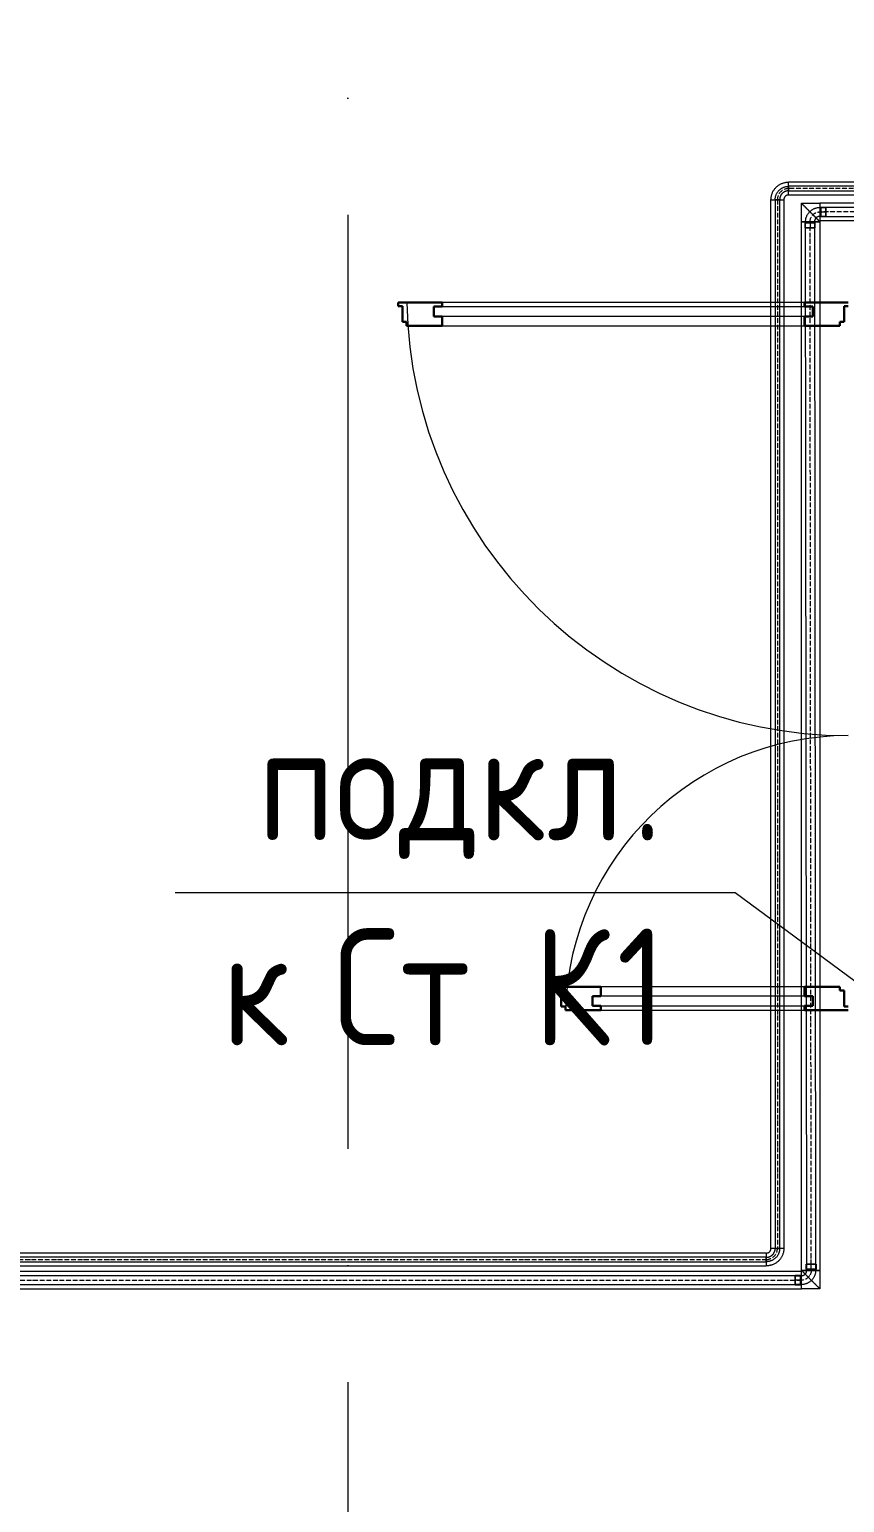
# Model space of a CAD drawing. Header units: millimetres. Extents: x -88595 to 880822, y -1054509 to -148035.
# Drawn here: x 180831 to 182577, y -245760 to -242604 of the extents above; entities that cross this region are included whole.
import ezdxf

# ---------------------------------------------------------------- set-up
doc = ezdxf.new("R2010")
doc.units = ezdxf.units.MM
for name, pattern in [('$0$ADSK_Осевая', [14, 10, -2, 0, -2]), ('$1$ADSK_Осевая', [14, 10, -2, 0, -2]), ('$2$ADSK_Осевая', [14, 10, -2, 0, -2]), ('ADSK_Линия сетки', [25, 20, -2.5, 0, -2.5])]:
    doc.linetypes.add(name, pattern=pattern)
for name, color, linetype, lineweight in [('Аннотация', 7, 'Continuous', 20), ('Двери', 7, 'Continuous', 9), ('Изоляция', 7, 'Continuous', 18), ('Оборудование', 7, 'Continuous', 18), ('Оси', 7, 'Continuous', 9), ('Трубопровод', 7, 'Continuous', 18), ('Трубопроводы', 7, 'Continuous', 18)]:
    doc.layers.add(name, color=color, linetype=linetype, lineweight=lineweight)
doc.layers.add('Двери открывание', color=7, linetype='Continuous', lineweight=9, true_color=0xc0c0c0)
doc.styles.add('$1$GOST Common', font='GOST_Common.ttf', dxfattribs={"width": 0.9, "height": 250})

# ---------------------------------------------------------------- blocks, each defined once
blk = doc.blocks.new('$0$ADSK_МедьПайка_Отвод-гнутая труба - Отвод _гнутая труба_-V43-В_Координация_1 этаж ОВ3')
at = {"layer": 'Трубопроводы', "color": 190, "true_color": 0x8000ff}
for p, q in [((-23.8, 4.8), (-23.8, -4.8)), ((-23.8, 4.8), (-23.8, -4.8)), ((4.8, 23.8), (-4.8, 23.8)), ((4.8, 23.8), (-4.8, 23.8))]:
    blk.add_line(p, q, dxfattribs=at)
at = {"layer": 'Трубопроводы', "color": 190, "true_color": 0x8000ff, "flags": 128}
for points in [[(-23.8, -4.8), (-22.7, -4.7), (-21.5, -4.7), (-20.4, -4.6), (-19.2, -4.4), (-18.1, -4.2), (-17, -3.9), (-15.9, -3.6), (-14.8, -3.3), (-13.7, -2.9), (-12.7, -2.5), (-11.6, -2), (-10.6, -1.5), (-9.6, -1), (-8.6, -0.4), (-7.7, 0.2), (-6.7, 0.9), (-5.8, 1.6), (-5, 2.3), (-4.1, 3.1), (-3.3, 3.9), (-2.5, 4.7), (-1.8, 5.6), (-1.1, 6.5), (-0.4, 7.4), (0.2, 8.4), (0.8, 9.3), (1.4, 10.3), (1.9, 11.4), (2.4, 12.4), (2.8, 13.5), (3.2, 14.5), (3.6, 15.6), (3.9, 16.7), (4.1, 17.8), (4.3, 18.9), (4.5, 20.1), (4.6, 21.2), (4.7, 22.3), (4.8, 23.5), (4.8, 23.8)], [(-4.8, 23.8), (-4.8, 23), (-4.8, 22.3), (-4.9, 21.5), (-5, 20.8), (-5.1, 20), (-5.3, 19.3), (-5.5, 18.5), (-5.7, 17.8), (-6, 17.1), (-6.3, 16.4), (-6.6, 15.7), (-6.9, 15), (-7.3, 14.3), (-7.7, 13.7), (-8.1, 13), (-8.5, 12.4), (-9, 11.8), (-9.5, 11.2), (-10, 10.7), (-10.5, 10.1), (-11.1, 9.6), (-11.7, 9.1), (-12.3, 8.7), (-12.9, 8.2), (-13.5, 7.8), (-14.2, 7.4), (-14.8, 7), (-15.5, 6.7), (-16.2, 6.3), (-16.9, 6.1), (-17.6, 5.8), (-18.3, 5.6), (-19.1, 5.4), (-19.8, 5.2), (-20.6, 5), (-21.3, 4.9), (-22.1, 4.8), (-22.8, 4.8), (-23.6, 4.8), (-23.8, 4.8)]]:
    blk.add_lwpolyline(points, dxfattribs=at)
blk = doc.blocks.new('$0$ADSK_МедьПайка_Отвод - Отвод медный под пайку двухраструбный-V49-В_Координация_1 этаж ОВ3')
at = {"layer": 'Трубопроводы', "color": 134, "true_color": 0x00a6a6}
for p, q in [((2536.7, 16747.2), (2536.7, 16736.8)), ((2536.7, 16736.8), (2537.6, 16734.2)), ((2537.6, 16747.2), (2537.6, 16736.8)), ((2537.6, 16736.8), (2537.6, 16734.2)), ((2556.7, 16736.8), (2556.7, 16747.2)), ((2556.7, 16734.2), (2557.6, 16736.8)), ((2556.7, 16734.2), (2556.7, 16736.8)), ((2557.6, 16736.8), (2557.6, 16747.2)), ((2570.8, 16723.7), (2568.2, 16722.8)), ((2570.8, 16722.8), (2568.2, 16722.8)), ((2568.2, 16703.7), (2568.2, 16722.8)), ((2568.2, 16703.7), (2568.2, 16722.8)), ((2568.2, 16703.7), (2568.2, 16722.8)), ((2568.2, 16703.7), (2568.2, 16722.8)), ((2581.2, 16723.7), (2570.8, 16723.7)), ((2570.8, 16723.7), (2570.8, 16702.8)), ((2570.8, 16723.7), (2570.8, 16702.8)), ((2581.2, 16722.8), (2570.8, 16722.8)), ((2581.2, 16702.8), (2581.2, 16723.7)), ((2581.2, 16702.8), (2581.2, 16723.7)), ((2581.2, 16722.8), (2581.2, 16703.7)), ((2581.2, 16722.8), (2581.2, 16703.7)), ((2568.2, 16703.7), (2570.8, 16702.8)), ((2568.2, 16703.7), (2570.8, 16703.7)), ((2570.8, 16703.7), (2581.2, 16703.7)), ((2570.8, 16702.8), (2581.2, 16702.8))]:
    blk.add_line(p, q, dxfattribs=at)
at = {"layer": 'Трубопроводы', "color": 134, "true_color": 0x00a6a6, "flags": 128}
for points in [[(2537.6, 16734.2), (2537.7, 16733), (2537.7, 16731.8), (2537.9, 16730.6), (2538, 16729.4), (2538.2, 16728.2), (2538.5, 16727), (2538.8, 16725.8), (2539.2, 16724.6), (2539.6, 16723.5), (2540, 16722.4), (2540.5, 16721.2), (2541.1, 16720.1), (2541.7, 16719.1), (2542.3, 16718), (2543, 16717), (2543.7, 16716), (2544.4, 16715), (2545.2, 16714.1), (2546, 16713.2), (2546.9, 16712.3), (2547.8, 16711.5), (2548.7, 16710.7), (2549.7, 16710), (2550.7, 16709.2), (2551.7, 16708.6), (2552.7, 16707.9), (2553.8, 16707.3), (2554.9, 16706.8), (2556, 16706.3), (2557.1, 16705.8), (2558.2, 16705.4), (2559.4, 16705), (2560.6, 16704.7), (2561.8, 16704.4), (2563, 16704.2), (2564.2, 16704), (2565.4, 16703.8), (2566.6, 16703.8), (2567.8, 16703.7), (2568.2, 16703.7)], [(2568.2, 16722.8), (2567.7, 16722.8), (2567.2, 16722.8), (2566.8, 16722.8), (2566.3, 16722.9), (2565.9, 16723), (2565.4, 16723.1), (2565, 16723.2), (2564.6, 16723.3), (2564.1, 16723.5), (2563.7, 16723.7), (2563.3, 16723.9), (2562.9, 16724.1), (2562.5, 16724.3), (2562.1, 16724.5), (2561.7, 16724.8), (2561.3, 16725), (2560.9, 16725.3), (2560.6, 16725.6), (2560.3, 16725.9), (2559.9, 16726.2), (2559.6, 16726.6), (2559.3, 16726.9), (2559, 16727.3), (2558.8, 16727.7), (2558.5, 16728), (2558.3, 16728.4), (2558, 16728.8), (2557.8, 16729.2), (2557.6, 16729.7), (2557.5, 16730.1), (2557.3, 16730.5), (2557.2, 16730.9), (2557, 16731.4), (2556.9, 16731.8), (2556.9, 16732.3), (2556.8, 16732.7), (2556.7, 16733.2), (2556.7, 16733.7), (2556.7, 16734.1), (2556.7, 16734.2)]]:
    blk.add_lwpolyline(points, dxfattribs=at)
at = {"layer": 'Трубопроводы', "color": 134, "true_color": 0x00a6a6}
for centre, major_axis, start_param, end_param in [((2547.2, 16747.2), (10.4, 0), 0, 3.141593), ((2547.2, 16747.2), (10.4, 0), 3.141593, 6.283185), ((2547.2, 16736.8), (10.4, 0), 0, 3.141593), ((2547.2, 16736.8), (10.4, 0), 3.143284, 6.281494), ((2547.2, 16747.2), (9.53, 0), 0, 3.141593), ((2547.2, 16747.2), (9.53, 0), 3.141593, 6.283185), ((2547.2, 16734.2), (9.53, 0), 0, 3.141593), ((2547.2, 16734.2), (9.53, 0), 0, 3.141593), ((2547.2, 16734.2), (9.53, 0), 3.143284, 6.281494), ((2547.2, 16734.2), (9.53, 0), 3.141593, 6.283185)]:
    blk.add_ellipse(centre, major_axis=major_axis, ratio=0.00494, start_param=start_param, end_param=end_param, dxfattribs=at)
blk = doc.blocks.new('$0$ADSK_Аннотация_Текст_сВыноской - Текст с выноской-3260329-В_Координация_1 этаж ОВ3')
at = {"layer": 'Аннотация'}
blk.add_line((-6, 0), (6, 0), dxfattribs=at)
blk = doc.blocks.new('1 этаж')
at = {"layer": 'Двери', "lineweight": 30}
for p, q in [((217844.8, 685125.6), (217750.8, 685125.6)), ((217750.8, 685125.6), (217750.8, 685117.6)), ((217750.8, 685117.6), (217759.8, 685117.6)), ((217759.8, 685117.6), (217759.8, 685083.6)), ((217826.8, 685116.6), (217844.8, 685116.6)), ((217826.8, 685095.6), (217826.8, 685116.6)), ((217844.8, 685116.6), (217844.8, 685125.6)), ((218714.8, 685125.6), (218620.8, 685125.6)), ((218620.8, 685116.6), (218620.8, 685125.6)), ((218638.8, 685116.6), (218620.8, 685116.6)), ((218638.8, 685095.6), (218638.8, 685116.6)), ((218705.8, 685083.6), (218705.8, 685117.6)), ((218705.8, 685117.6), (218714.8, 685117.6)), ((217844.8, 685095.6), (217826.8, 685095.6)), ((217844.8, 685075.6), (217844.8, 685095.6)), ((218620.8, 685095.6), (218638.8, 685095.6)), ((218620.8, 685075.6), (218620.8, 685095.6)), ((217759.8, 685083.6), (217768.8, 685083.6)), ((217768.8, 685083.6), (217768.8, 685075.6)), ((217768.8, 685075.6), (217844.8, 685075.6)), ((218620.8, 685075.6), (218696.8, 685075.6)), ((218696.8, 685075.6), (218696.8, 685083.6)), ((218696.8, 685083.6), (218705.8, 685083.6)), ((218184.8, 683659.6), (218090.8, 683659.6)), ((218090.8, 683659.6), (218090.8, 683651.6)), ((218090.8, 683651.6), (218099.8, 683651.6)), ((218099.8, 683651.6), (218099.8, 683617.6)), ((218184.8, 683639.6), (218166.8, 683639.6)), ((218166.8, 683639.6), (218166.8, 683618.6)), ((218184.8, 683659.6), (218184.8, 683639.6)), ((218696.8, 683659.6), (218620.8, 683659.6)), ((218620.8, 683659.6), (218620.8, 683639.6)), ((218620.8, 683639.6), (218638.8, 683639.6)), ((218638.8, 683639.6), (218638.8, 683618.6)), ((218696.8, 683651.6), (218696.8, 683659.6)), ((218705.8, 683651.6), (218696.8, 683651.6)), ((218705.8, 683617.6), (218705.8, 683651.6)), ((218099.8, 683617.6), (218108.8, 683617.6)), ((218108.8, 683617.6), (218108.8, 683609.6)), ((218108.8, 683609.6), (218184.8, 683609.6)), ((218166.8, 683618.6), (218184.8, 683618.6)), ((218184.8, 683618.6), (218184.8, 683609.6)), ((218620.8, 683618.6), (218620.8, 683609.6)), ((218638.8, 683618.6), (218620.8, 683618.6)), ((218620.8, 683609.6), (218714.8, 683609.6)), ((218714.8, 683617.6), (218705.8, 683617.6))]:
    blk.add_line(p, q, dxfattribs=at)
at = {"layer": 'Двери'}
for p, q in [((217826.8, 685116.6), (218638.8, 685116.6)), ((217826.8, 685095.6), (217826.8, 685116.6)), ((218620.8, 685125.6), (217844.8, 685125.6)), ((218638.8, 685116.6), (218638.8, 685095.6)), ((218638.8, 685095.6), (217826.8, 685095.6)), ((217844.8, 685075.6), (218620.8, 685075.6)), ((218638.8, 683639.6), (218166.8, 683639.6)), ((218166.8, 683639.6), (218166.8, 683618.6)), ((218620.8, 683659.6), (218184.8, 683659.6)), ((218638.8, 683618.6), (218638.8, 683639.6)), ((218166.8, 683618.6), (218638.8, 683618.6)), ((218184.8, 683609.6), (218620.8, 683609.6))]:
    blk.add_line(p, q, dxfattribs=at)
at = {"layer": 'Двери открывание'}
for centre, radius, start, end in [((218714.8, 685143.6), 946, 181.0903, 270), ((218714.8, 683591.6), 606, 90, 178.2979)]:
    blk.add_arc(centre, radius, start, end, dxfattribs=at)
at = {"layer": 'Оси', "linetype": 'ADSK_Линия сетки', "ltscale": 100}
blk.add_line((217642.7, 697813.2), (217642.7, 631836.5), dxfattribs=at)

msp = doc.modelspace()

# ---------------------------------------------------------------- linework, layer by layer
at = {"layer": 'Аннотация'}
msp.add_line((182343.3, -244453), (183222.1, -245104.3), dxfattribs=at)
at = {"layer": 'Изоляция', "color": 190, "true_color": 0x8000ff}
for p, q in [((183809, -242931.4), (182457.4, -242931.4)), ((182457.4, -242958.9), (182457.4, -242931.4)), ((182419.8, -242969), (182447.4, -242969)), ((182457.4, -242958.9), (183809, -242958.9)), ((182447.4, -245215.2), (182419.8, -245215.2)), ((182409.8, -245225.2), (174978.6, -245225.2)), ((182409.8, -245225.2), (182409.8, -245252.7)), ((174970.4, -245252.7), (182409.8, -245252.7))]:
    msp.add_line(p, q, dxfattribs=at)
at = {"layer": 'Изоляция', "color": 134, "true_color": 0x00a6a6}
for p, q in [((183832.8, -242976.6), (182524.5, -242976.6)), ((182524.5, -242976.6), (182524.5, -243013.7)), ((182524.5, -243013.7), (183832.8, -243013.7)), ((182485, -245264.8), (175051.7, -245264.8)), ((182485, -245301.8), (182485, -245264.8)), ((175044.4, -245301.8), (182485, -245301.8))]:
    msp.add_line(p, q, dxfattribs=at)
at = {"layer": 'Изоляция', "color": 190, "true_color": 0x8000ff, "flags": 128}
for points in [[(182419.8, -242969), (182419.9, -242967.5), (182420, -242966), (182420.1, -242964.5), (182420.3, -242963), (182420.6, -242961.5), (182420.9, -242960), (182421.3, -242958.6), (182421.7, -242957.2), (182422.2, -242955.7), (182422.8, -242954.3), (182423.4, -242953), (182424.1, -242951.6), (182424.8, -242950.3), (182425.6, -242949), (182426.4, -242947.8), (182427.3, -242946.5), (182428.2, -242945.4), (182429.2, -242944.2), (182430.2, -242943.1), (182431.2, -242942), (182432.3, -242941), (182433.5, -242940), (182434.6, -242939.1), (182435.9, -242938.2), (182437.1, -242937.4), (182438.4, -242936.6), (182439.7, -242935.8), (182441, -242935.2), (182442.4, -242934.5), (182443.8, -242934), (182445.2, -242933.4), (182446.6, -242933), (182448.1, -242932.6), (182449.5, -242932.2), (182451, -242932), (182452.5, -242931.7), (182454, -242931.6), (182455.5, -242931.5), (182457, -242931.4), (182457.4, -242931.4)], [(182457.4, -242958.9), (182457, -242958.9), (182456.6, -242959), (182456.2, -242959), (182455.8, -242959.1), (182455.4, -242959.1), (182455, -242959.2), (182454.6, -242959.3), (182454.2, -242959.4), (182453.9, -242959.6), (182453.5, -242959.7), (182453.1, -242959.9), (182452.8, -242960.1), (182452.4, -242960.3), (182452.1, -242960.5), (182451.7, -242960.7), (182451.4, -242960.9), (182451.1, -242961.2), (182450.8, -242961.4), (182450.5, -242961.7), (182450.2, -242962), (182449.9, -242962.3), (182449.7, -242962.6), (182449.4, -242962.9), (182449.2, -242963.2), (182448.9, -242963.5), (182448.7, -242963.9), (182448.5, -242964.2), (182448.4, -242964.6), (182448.2, -242965), (182448, -242965.3), (182447.9, -242965.7), (182447.8, -242966.1), (182447.7, -242966.5), (182447.6, -242966.9), (182447.5, -242967.3), (182447.4, -242967.7), (182447.4, -242968.1), (182447.4, -242968.5), (182447.4, -242968.9), (182447.4, -242969)], [(182447.4, -245215.2), (182447.3, -245216.7), (182447.2, -245218.2), (182447.1, -245219.7), (182446.9, -245221.1), (182446.6, -245222.6), (182446.3, -245224.1), (182445.9, -245225.5), (182445.4, -245227), (182444.9, -245228.4), (182444.4, -245229.8), (182443.8, -245231.2), (182443.1, -245232.5), (182442.4, -245233.8), (182441.6, -245235.1), (182440.8, -245236.4), (182439.9, -245237.6), (182439, -245238.8), (182438, -245239.9), (182437, -245241), (182436, -245242.1), (182434.9, -245243.1), (182433.7, -245244.1), (182432.5, -245245), (182431.3, -245245.9), (182430.1, -245246.8), (182428.8, -245247.6), (182427.5, -245248.3), (182426.2, -245249), (182424.8, -245249.6), (182423.4, -245250.2), (182422, -245250.7), (182420.6, -245251.1), (182419.1, -245251.5), (182417.7, -245251.9), (182416.2, -245252.2), (182414.7, -245252.4), (182413.2, -245252.6), (182411.7, -245252.7), (182410.2, -245252.7), (182409.8, -245252.7)], [(182409.8, -245225.2), (182410.2, -245225.2), (182410.6, -245225.2), (182411, -245225.1), (182411.4, -245225.1), (182411.8, -245225), (182412.2, -245224.9), (182412.6, -245224.8), (182412.9, -245224.7), (182413.3, -245224.6), (182413.7, -245224.4), (182414.1, -245224.2), (182414.4, -245224.1), (182414.8, -245223.9), (182415.1, -245223.7), (182415.5, -245223.4), (182415.8, -245223.2), (182416.1, -245223), (182416.4, -245222.7), (182416.7, -245222.4), (182417, -245222.2), (182417.3, -245221.9), (182417.5, -245221.6), (182417.8, -245221.2), (182418, -245220.9), (182418.2, -245220.6), (182418.5, -245220.2), (182418.6, -245219.9), (182418.8, -245219.5), (182419, -245219.2), (182419.1, -245218.8), (182419.3, -245218.4), (182419.4, -245218), (182419.5, -245217.7), (182419.6, -245217.3), (182419.7, -245216.9), (182419.7, -245216.5), (182419.8, -245216.1), (182419.8, -245215.7), (182419.8, -245215.3), (182419.8, -245215.2)]]:
    msp.add_lwpolyline(points, dxfattribs=at)
at = {"layer": 'Изоляция', "color": 134, "true_color": 0x00a6a6}
for points in [[(182524.5, -243016.1), (182485, -243016.1), (182485, -242976.6), (182524.5, -242976.6)], [(182485, -243016.2), (182524.5, -243016.2), (182524.5, -245262.3), (182485, -245262.3)], [(182494, -243029.2), (182513, -243029.2), (182515.5, -245249.3), (182496.4, -245249.3)], [(182485, -245262.4), (182524.5, -245262.4), (182524.5, -245301.8), (182485, -245301.8)]]:
    msp.add_lwpolyline(points, close=True, dxfattribs=at)
at = {"layer": 'Изоляция', "color": 134, "true_color": 0x00a6a6, "extrusion": (0, 0, -1)}
for centre, major_axis, ratio, start_param, end_param in [((182503.5, -243016.2), (18.5, 0), 0.004846, 3.141593, 4.712389), ((182503.5, -243016.2), (18.5, 0), 0.00494, 3.141593, 4.712389), ((182503.5, -243016.2), (18.5, 0), 0.004846, 1.570796, 3.141593), ((182503.5, -243016.2), (18.5, 0), 0.00494, 1.570796, 3.141593), ((182503.5, -243016.2), (18.5, 0), 0.004846, 4.712389, 6.283185), ((182503.5, -243016.2), (18.5, 0), 0.00494, 4.712389, 6.283185), ((182503.5, -243016.2), (18.5, 0), 0.004846, 0, 1.570796), ((182503.5, -243016.2), (18.5, 0), 0.00494, 0, 1.570796), ((182506, -245262.3), (-18.5, 0), 0.004846, 0, 1.570796), ((182506, -245262.3), (-18.5, 0), 0.00494, 0, 1.570796), ((182506, -245262.3), (-18.5, 0), 0.004846, 4.712389, 6.283185), ((182506, -245262.3), (-18.5, 0), 0.00494, 4.712389, 6.283185), ((182506, -245262.3), (-18.5, 0), 0.004846, 1.570796, 3.141593), ((182506, -245262.3), (-18.5, 0), 0.00494, 1.570796, 3.141593), ((182506, -245262.3), (-18.5, 0), 0.004846, 3.141593, 4.712389), ((182506, -245262.3), (-18.5, 0), 0.00494, 3.141593, 4.712389)]:
    msp.add_ellipse(centre, major_axis=major_axis, ratio=ratio, start_param=start_param, end_param=end_param, dxfattribs=at)
at = {"layer": 'Изоляция', "color": 134, "true_color": 0x00a6a6}
for points, knots in [([(182485, -242976.6), (182485, -242976.6), (182485.3, -242976.9), (182486.3, -242978), (182487.4, -242979), (182488.5, -242980.2), (182489.5, -242981.2), (182490.6, -242982.3), (182492.2, -242983.8), (182493.9, -242985.5), (182495.3, -242986.9), (182496.8, -242988.4), (182499.4, -242991), (182501.9, -242993.4), (182503.5, -242995.1)], [0, 0, 0, 0, 0.166667, 0.25, 0.333333, 0.416667, 0.458333, 0.5, 0.583333, 0.666667, 0.708333, 0.75, 0.833333, 1, 1, 1, 1]), ([(182503.5, -242995.3), (182501.9, -242993.6), (182499.4, -242991.2), (182496.4, -242988.1), (182494.6, -242986.3), (182493.2, -242985), (182491.9, -242983.6), (182490.6, -242982.4), (182489.5, -242981.3), (182488.5, -242980.3), (182487.4, -242979.1), (182486.3, -242978), (182485.3, -242977), (182485, -242976.7), (182485, -242976.6)], [0, 0, 0, 0, 0.166667, 0.25, 0.333333, 0.375, 0.416667, 0.5, 0.541667, 0.583333, 0.666667, 0.75, 0.833333, 1, 1, 1, 1]), ([(182503.5, -242995.1), (182505.1, -242996.7), (182507.5, -242999.1), (182510.6, -243002.2), (182512.4, -243004), (182513.8, -243005.4), (182515.1, -243006.7), (182516.3, -243007.9), (182517.4, -243009), (182518.4, -243010.1), (182519.6, -243011.2), (182520.6, -243012.3), (182521.7, -243013.4), (182522, -243013.7), (182522, -243013.7)], [0, 0, 0, 0, 0.166667, 0.25, 0.333333, 0.375, 0.416667, 0.5, 0.541667, 0.583333, 0.666667, 0.75, 0.833333, 1, 1, 1, 1]), ([(182522, -243013.7), (182522, -243013.7), (182521.7, -243013.4), (182520.6, -243012.4), (182519.6, -243011.3), (182518.4, -243010.2), (182517.4, -243009.2), (182516.3, -243008.1), (182514.8, -243006.6), (182513.1, -243004.9), (182511.7, -243003.5), (182510.2, -243002), (182507.5, -242999.3), (182505.1, -242996.9), (182503.5, -242995.3)], [0, 0, 0, 0, 0.166667, 0.25, 0.333333, 0.416667, 0.458333, 0.5, 0.583333, 0.666667, 0.708333, 0.75, 0.833333, 1, 1, 1, 1]), ([(182506, -245283.4), (182504.3, -245281.7), (182501.9, -245279.4), (182498.8, -245276.3), (182497, -245274.5), (182495.7, -245273.1), (182494.3, -245271.8), (182493.1, -245270.5), (182492, -245269.4), (182491, -245268.4), (182489.9, -245267.3), (182488.8, -245266.2), (182487.7, -245265.1), (182487.4, -245264.8), (182487.4, -245264.8)], [0, 0, 0, 0, 0.166667, 0.25, 0.333333, 0.375, 0.416667, 0.5, 0.541667, 0.583333, 0.666667, 0.75, 0.833333, 1, 1, 1, 1]), ([(182487.4, -245264.8), (182487.4, -245264.8), (182487.7, -245265.1), (182488.8, -245266.1), (182489.9, -245267.2), (182491, -245268.3), (182492, -245269.3), (182493.1, -245270.4), (182494.6, -245271.9), (182496.3, -245273.6), (182497.8, -245275), (182499.2, -245276.5), (182501.9, -245279.2), (182504.3, -245281.6), (182506, -245283.2)], [0, 0, 0, 0, 0.166667, 0.25, 0.333333, 0.416667, 0.458333, 0.5, 0.583333, 0.666667, 0.708333, 0.75, 0.833333, 1, 1, 1, 1]), ([(182506, -245283.2), (182507.6, -245284.9), (182510, -245287.2), (182513.1, -245290.3), (182514.9, -245292.2), (182516.3, -245293.5), (182517.6, -245294.8), (182518.8, -245296.1), (182519.9, -245297.2), (182520.9, -245298.2), (182522, -245299.3), (182523.1, -245300.4), (182524.2, -245301.5), (182524.5, -245301.8), (182524.5, -245301.8)], [0, 0, 0, 0, 0.166667, 0.25, 0.333333, 0.375, 0.416667, 0.5, 0.541667, 0.583333, 0.666667, 0.75, 0.833333, 1, 1, 1, 1]), ([(182524.5, -245301.8), (182524.5, -245301.8), (182524.2, -245301.5), (182523.1, -245300.5), (182522, -245299.4), (182520.9, -245298.3), (182519.9, -245297.3), (182518.8, -245296.2), (182517.3, -245294.7), (182515.6, -245293), (182514.2, -245291.6), (182512.7, -245290.1), (182510, -245287.4), (182507.6, -245285), (182506, -245283.4)], [0, 0, 0, 0, 0.166667, 0.25, 0.333333, 0.416667, 0.458333, 0.5, 0.583333, 0.666667, 0.708333, 0.75, 0.833333, 1, 1, 1, 1])]:
    msp.add_open_spline(points, degree=3, knots=knots, dxfattribs=at)
at = {"layer": 'Трубопровод', "color": 190, "true_color": 0x8000ff}
for p, q in [((183809, -242940.4), (182457.4, -242940.4)), ((182457.4, -242949.9), (183809, -242949.9)), ((182409.8, -245234.2), (174970.4, -245234.2)), ((174970.4, -245243.7), (182409.8, -245243.7))]:
    msp.add_line(p, q, dxfattribs=at)
at = {"layer": 'Трубопровод', "color": 190, "linetype": '$0$ADSK_Осевая', "true_color": 0x8000ff}
for p, q in [((183809, -242945.2), (182457.4, -242945.2)), ((183809, -242945.2), (182457.4, -242945.2)), ((174970.4, -245239), (182409.8, -245239)), ((174970.4, -245239), (182409.8, -245239))]:
    msp.add_line(p, q, dxfattribs=at)
at = {"layer": 'Трубопровод', "color": 134, "true_color": 0x00a6a6}
for p, q in [((183811.8, -242985.6), (182524.5, -242985.6)), ((182524.5, -243004.7), (183811.8, -243004.7)), ((182485, -245273.8), (175044.4, -245273.8)), ((175044.4, -245292.8), (182485, -245292.8))]:
    msp.add_line(p, q, dxfattribs=at)
at = {"layer": 'Трубопровод', "color": 134, "linetype": '$0$ADSK_Осевая', "true_color": 0x00a6a6}
for p, q in [((183811.8, -242995.2), (182524.5, -242995.2)), ((183811.8, -242995.2), (182524.5, -242995.2)), ((182506, -245249.3), (182503.5, -243029.2)), ((175044.4, -245283.3), (182485, -245283.3)), ((175044.4, -245283.3), (182485, -245283.3))]:
    msp.add_line(p, q, dxfattribs=at)
at = {"layer": 'Трубопровод', "color": 134, "true_color": 0x00a6a6, "extrusion": (0, 0, -1)}
for centre, major_axis, start_param, end_param in [((182503.5, -243016.2), (9.53, 0), 3.141593, 4.712389), ((182503.5, -243016.2), (9.53, 0), 1.570796, 3.141593), ((182503.5, -243016.2), (9.53, 0), 4.712389, 6.283185), ((182503.5, -243016.2), (9.53, 0), 0, 1.570796), ((182506, -245262.3), (-9.53, 0), 4.712389, 6.283185), ((182506, -245262.3), (-9.53, 0), 0, 1.570796), ((182506, -245262.3), (-9.53, 0), 3.141593, 4.712389), ((182506, -245262.3), (-9.53, 0), 1.570796, 3.141593)]:
    msp.add_ellipse(centre, major_axis=major_axis, ratio=0.004846, start_param=start_param, end_param=end_param, dxfattribs=at)
at = {"layer": 'Трубопроводы', "color": 190, "linetype": '$1$ADSK_Осевая', "true_color": 0x8000ff}
msp.add_line((182433.6, -242969), (182433.6, -245215.2), dxfattribs=at)
at = {"layer": 'Трубопроводы', "color": 134, "linetype": '$0$ADSK_Осевая', "true_color": 0x00a6a6}
for p, q in [((182524.5, -242995.2), (182527.1, -242995.2)), ((182527.1, -242995.2), (182537.5, -242995.2)), ((182503.5, -243016.2), (182503.5, -243018.8)), ((182503.5, -243018.8), (182503.5, -243029.2)), ((182506, -245259.7), (182506, -245249.3)), ((182482.4, -245283.3), (182472, -245283.3)), ((182485, -245283.3), (182482.4, -245283.3)), ((182506, -245262.3), (182506, -245259.7))]:
    msp.add_line(p, q, dxfattribs=at)
at = {"layer": 'Трубопроводы', "color": 190, "true_color": 0x8000ff}
for points in [[(182419.8, -242969), (182447.4, -242969), (182447.4, -245215.2), (182419.8, -245215.2)], [(182428.8, -245215.2), (182438.4, -245215.2), (182438.4, -242969), (182428.8, -242969)]]:
    msp.add_lwpolyline(points, close=True, dxfattribs=at)
at = {"layer": 'Трубопроводы', "color": 190, "linetype": '$1$ADSK_Осевая', "true_color": 0x8000ff}
for centre, start, end in [((182457.4, -242969), 90, 180), ((182409.8, -245215.2), 270, 0)]:
    msp.add_arc(centre, 23.8, start, end, dxfattribs=at)
at = {"layer": 'Трубопроводы', "color": 134, "linetype": '$2$ADSK_Осевая', "true_color": 0x00a6a6, "extrusion": (0, 0, -1)}
for centre, major_axis in [((182524.5, -243016.2), (21, 0)), ((182485, -245262.3), (-21, 0))]:
    msp.add_ellipse(centre, major_axis=major_axis, ratio=0.999988, start_param=3.141593, end_param=4.712389, dxfattribs=at)

# ---------------------------------------------------------------- block references
at = {"layer": 'Аннотация', "xscale": 100, "yscale": 100, "zscale": 100}
msp.add_blockref('$0$ADSK_Аннотация_Текст_сВыноской - Текст с выноской-3260329-В_Координация_1 этаж ОВ3', (181743.3, -244453), dxfattribs=at)
at = {"layer": 'Оборудование', "color": 5, "true_color": 0x0000ff}
msp.add_blockref('1 этаж', (-36129.5, -928314.5), dxfattribs=at)
at = {"layer": 'Трубопроводы', "color": 190, "true_color": 0x8000ff, "xscale": -1}
for p, rotation in [((182433.6, -242945.2), 270), ((182433.6, -245239), 90)]:
    msp.add_blockref('$0$ADSK_МедьПайка_Отвод-гнутая труба - Отвод _гнутая труба_-V43-В_Координация_1 этаж ОВ3', p, dxfattribs=dict(at, rotation=rotation))
at = {"layer": 'Трубопроводы', "color": 134, "true_color": 0x00a6a6, "xscale": -1, "rotation": 180}
msp.add_blockref('$0$ADSK_МедьПайка_Отвод - Отвод медный под пайку двухраструбный-V49-В_Координация_1 этаж ОВ3', (179956.3, -226281.9), dxfattribs=at)
at = {"layer": 'Трубопроводы', "color": 134, "true_color": 0x00a6a6, "xscale": -1}
msp.add_blockref('$0$ADSK_МедьПайка_Отвод - Отвод медный под пайку двухраструбный-V49-В_Координация_1 этаж ОВ3', (185053.1, -261996.5), dxfattribs=at)

# ---------------------------------------------------------------- texts
at = {"layer": 'Аннотация', "lineweight": 9, "char_height": 250, "attachment_point": 1, "style": '$1$GOST Common'}
for s, insert, width in [('подкл', (181319.8, -244091.3), 974.05), ('\\fGOST Common|b0|i0|c204|p34|;\\W.9;.', (182123.5, -244091.3), 79.367), ('Ст', (181481.7, -244530.1), 440.126), ('\\fGOST Common|b0|i0|c204|p34|;\\W.9;К', (181910.3, -244530.1), 216.456), ('\\fGOST Common|b0|i0|c204|p34|;\\W.9;1', (182088.9, -244530.1), 137.089), ('\\fGOST Common|b0|i0|c204|p34|;\\W.9;к', (181243.6, -244530.1), 194.81)]:
    msp.add_mtext(s, dxfattribs=dict(at, insert=insert, width=width))

doc.saveas('drawing.dxf')
